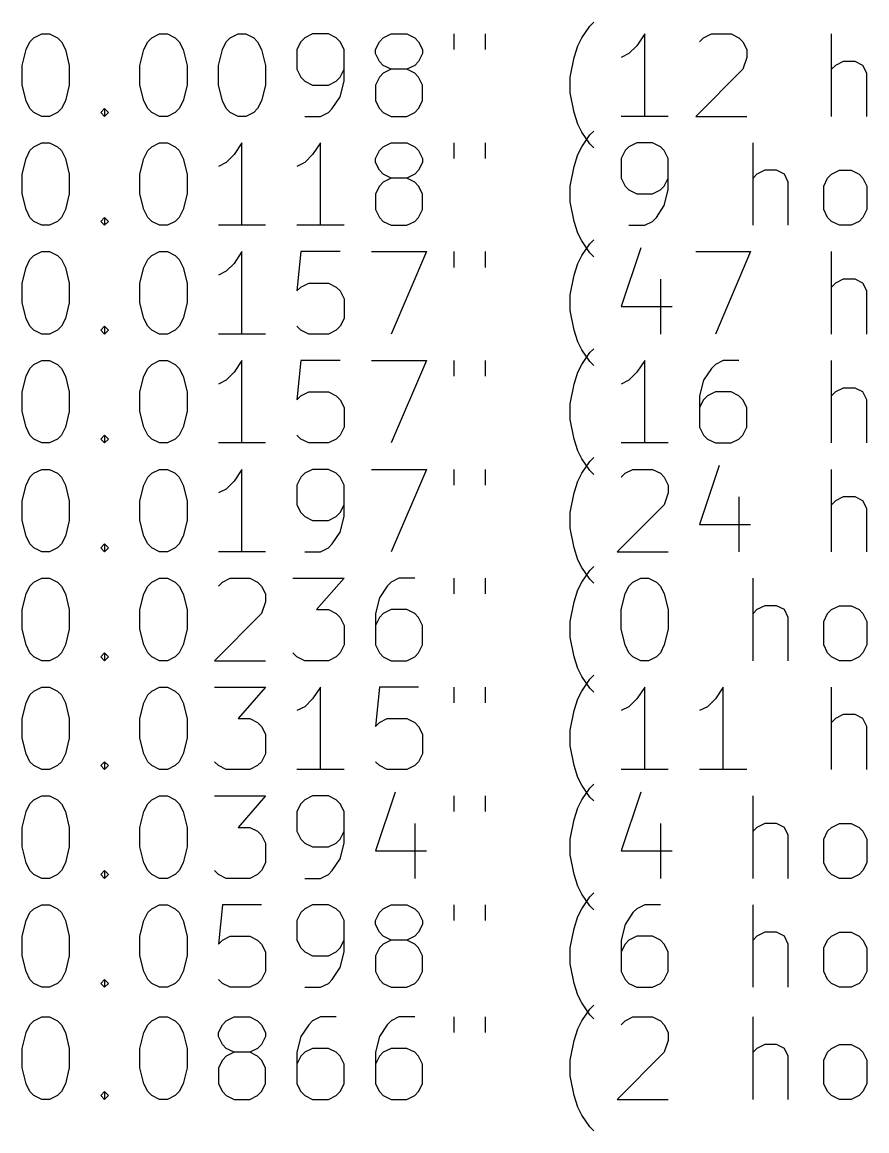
# Model space of a CAD drawing. Extents: x 98.8 to 186.7, y -115.2 to -58.
# Drawn here: x 121.57 to 142.06, y -115.23 to -88.34 of the extents above; entities that cross this region are included whole.
import ezdxf

# ---------------------------------------------------------------- set-up
doc = ezdxf.new("R2010")
doc.units = 0
doc.layers.add('BLACK', color=7, linetype='CONTINUOUS')

msp = doc.modelspace()

# ---------------------------------------------------------------- linework, layer by layer
at = {"layer": 'BLACK', "linetype": 'CONTINUOUS'}
for p, q in [((135.15, -88.719), (135.34, -88.4333)), ((135.34, -88.4333), (135.436, -88.338)), ((121.759, -88.8142), (121.855, -88.719)), ((121.855, -88.719), (122.045, -88.6238)), ((122.045, -88.6238), (122.236, -88.6238)), ((122.236, -88.6238), (122.426, -88.719)), ((122.426, -88.719), (122.521, -88.8142)), ((124.617, -88.8142), (124.712, -88.719)), ((124.712, -88.719), (124.902, -88.6238)), ((124.902, -88.6238), (125.093, -88.6238)), ((125.093, -88.6238), (125.283, -88.719)), ((125.283, -88.719), (125.378, -88.8142)), ((126.521, -88.8142), (126.617, -88.719)), ((126.617, -88.719), (126.807, -88.6238)), ((126.807, -88.6238), (126.998, -88.6238)), ((126.998, -88.6238), (127.188, -88.719)), ((127.188, -88.719), (127.283, -88.8142)), ((128.426, -88.719), (128.331, -88.8142)), ((128.617, -88.6238), (128.426, -88.719)), ((128.998, -88.6238), (128.617, -88.6238)), ((129.188, -88.719), (128.998, -88.6238)), ((129.283, -88.8142), (129.188, -88.719)), ((130.236, -88.8142), (130.331, -88.719)), ((130.331, -88.719), (130.521, -88.6238)), ((130.521, -88.6238), (130.902, -88.6238)), ((130.902, -88.6238), (131.093, -88.719)), ((131.093, -88.719), (131.188, -88.8142)), ((132.045, -88.6238), (132.045, -89.0047)), ((132.807, -88.6238), (132.807, -89.0047)), ((135.055, -88.9095), (135.15, -88.719)), ((136.674, -88.6238), (136.483, -88.9095)), ((136.674, -90.6238), (136.674, -88.6238)), ((138.007, -88.8142), (138.102, -88.719)), ((138.102, -88.719), (138.293, -88.6238)), ((138.293, -88.6238), (138.769, -88.6238)), ((138.769, -88.6238), (138.959, -88.719)), ((138.959, -88.719), (139.055, -88.8142)), ((141.207, -90.6238), (141.207, -88.6238)), ((121.664, -89.0047), (121.759, -88.8142)), ((122.521, -88.8142), (122.617, -89.0047)), ((124.521, -89.0047), (124.617, -88.8142)), ((125.378, -88.8142), (125.474, -89.0047)), ((126.426, -89.0047), (126.521, -88.8142)), ((127.283, -88.8142), (127.378, -89.0047)), ((128.331, -88.8142), (128.236, -89.0047)), ((129.378, -89.0047), (129.283, -88.8142)), ((130.14, -89.0047), (130.236, -88.8142)), ((131.188, -88.8142), (131.283, -89.0047)), ((134.959, -89.1952), (135.055, -88.9095)), ((136.483, -88.9095), (136.293, -89.1)), ((139.055, -88.8142), (139.15, -89.0047)), ((121.569, -89.3857), (121.664, -89.0047)), ((122.617, -89.0047), (122.712, -89.3857)), ((124.426, -89.3857), (124.521, -89.0047)), ((125.474, -89.0047), (125.569, -89.3857)), ((126.331, -89.3857), (126.426, -89.0047)), ((127.378, -89.0047), (127.474, -89.3857)), ((128.236, -89.0047), (128.236, -89.4809)), ((129.378, -89.7666), (129.378, -89.0047)), ((130.14, -89.1), (130.14, -89.0047)), ((130.236, -89.2904), (130.14, -89.1)), ((131.283, -89.1), (131.188, -89.2904)), ((131.283, -89.0047), (131.283, -89.1)), ((134.864, -89.6714), (134.959, -89.1952)), ((136.293, -89.1), (136.102, -89.1952)), ((139.15, -89.1952), (139.055, -89.4809)), ((139.15, -89.0047), (139.15, -89.1952)), ((121.569, -89.8619), (121.569, -89.3857)), ((122.712, -89.3857), (122.712, -89.8619)), ((124.426, -89.8619), (124.426, -89.3857)), ((125.569, -89.3857), (125.569, -89.8619)), ((126.331, -89.8619), (126.331, -89.3857)), ((127.474, -89.3857), (127.474, -89.8619)), ((128.236, -89.4809), (128.331, -89.6714)), ((129.283, -89.6714), (129.378, -89.4809)), ((130.331, -89.3857), (130.236, -89.2904)), ((130.521, -89.4809), (130.331, -89.3857)), ((130.521, -89.4809), (130.331, -89.5761)), ((130.902, -89.4809), (130.521, -89.4809)), ((131.093, -89.3857), (130.902, -89.4809)), ((131.093, -89.5761), (130.902, -89.4809)), ((131.188, -89.2904), (131.093, -89.3857)), ((139.055, -89.4809), (137.912, -90.6238)), ((141.302, -89.3857), (141.207, -89.4809)), ((141.493, -89.2904), (141.302, -89.3857)), ((141.778, -89.2904), (141.493, -89.2904)), ((141.969, -89.3857), (141.778, -89.2904)), ((142.064, -89.5761), (141.969, -89.3857)), ((128.331, -89.6714), (128.426, -89.7666)), ((128.426, -89.7666), (128.617, -89.8619)), ((128.998, -89.8619), (129.188, -89.7666)), ((129.188, -89.7666), (129.283, -89.6714)), ((129.283, -90.1476), (129.378, -89.7666)), ((130.236, -89.6714), (130.14, -89.8619)), ((130.331, -89.5761), (130.236, -89.6714)), ((131.188, -89.6714), (131.093, -89.5761)), ((131.283, -89.8619), (131.188, -89.6714)), ((134.864, -90.0523), (134.864, -89.6714)), ((142.064, -90.6238), (142.064, -89.5761)), ((121.664, -90.2428), (121.569, -89.8619)), ((122.712, -89.8619), (122.617, -90.2428)), ((124.521, -90.2428), (124.426, -89.8619)), ((125.569, -89.8619), (125.474, -90.2428)), ((126.426, -90.2428), (126.331, -89.8619)), ((127.474, -89.8619), (127.378, -90.2428)), ((128.617, -89.8619), (128.998, -89.8619)), ((130.14, -89.8619), (130.14, -90.2428)), ((131.283, -90.2428), (131.283, -89.8619)), ((134.959, -90.5285), (134.864, -90.0523)), ((121.759, -90.4333), (121.664, -90.2428)), ((122.617, -90.2428), (122.521, -90.4333)), ((124.617, -90.4333), (124.521, -90.2428)), ((125.474, -90.2428), (125.378, -90.4333)), ((126.521, -90.4333), (126.426, -90.2428)), ((127.378, -90.2428), (127.283, -90.4333)), ((129.093, -90.4333), (129.283, -90.1476)), ((130.14, -90.2428), (130.236, -90.4333)), ((131.188, -90.4333), (131.283, -90.2428)), ((121.855, -90.5285), (121.759, -90.4333)), ((122.045, -90.6238), (121.855, -90.5285)), ((122.426, -90.5285), (122.236, -90.6238)), ((122.521, -90.4333), (122.426, -90.5285)), ((123.474, -90.5285), (123.569, -90.4333)), ((123.569, -90.6238), (123.474, -90.5285)), ((123.569, -90.4333), (123.664, -90.5285)), ((123.569, -90.4333), (123.569, -90.6238)), ((123.664, -90.5285), (123.569, -90.6238)), ((124.712, -90.5285), (124.617, -90.4333)), ((124.902, -90.6238), (124.712, -90.5285)), ((125.283, -90.5285), (125.093, -90.6238)), ((125.378, -90.4333), (125.283, -90.5285)), ((126.617, -90.5285), (126.521, -90.4333)), ((126.807, -90.6238), (126.617, -90.5285)), ((127.188, -90.5285), (126.998, -90.6238)), ((127.283, -90.4333), (127.188, -90.5285)), ((128.807, -90.6238), (128.998, -90.5285)), ((128.998, -90.5285), (129.093, -90.4333)), ((130.236, -90.4333), (130.331, -90.5285)), ((130.331, -90.5285), (130.521, -90.6238)), ((130.902, -90.6238), (131.093, -90.5285)), ((131.093, -90.5285), (131.188, -90.4333)), ((135.055, -90.8142), (134.959, -90.5285)), ((122.236, -90.6238), (122.045, -90.6238)), ((125.093, -90.6238), (124.902, -90.6238)), ((126.998, -90.6238), (126.807, -90.6238)), ((128.426, -90.6238), (128.807, -90.6238)), ((130.521, -90.6238), (130.902, -90.6238)), ((135.15, -91.0047), (135.055, -90.8142)), ((137.245, -90.6238), (136.102, -90.6238)), ((137.912, -90.6238), (139.15, -90.6238)), ((135.34, -91.2904), (135.15, -91.0047)), ((135.15, -91.359), (135.34, -91.0733)), ((135.34, -91.0733), (135.436, -90.978)), ((121.759, -91.4542), (121.855, -91.359)), ((121.855, -91.359), (122.045, -91.2638)), ((122.045, -91.2638), (122.236, -91.2638)), ((122.236, -91.2638), (122.426, -91.359)), ((122.426, -91.359), (122.521, -91.4542)), ((124.617, -91.4542), (124.712, -91.359)), ((124.712, -91.359), (124.902, -91.2638)), ((124.902, -91.2638), (125.093, -91.2638)), ((125.093, -91.2638), (125.283, -91.359)), ((125.283, -91.359), (125.378, -91.4542)), ((126.902, -91.2638), (126.712, -91.5495)), ((126.902, -93.2638), (126.902, -91.2638)), ((128.807, -91.2638), (128.617, -91.5495)), ((128.807, -93.2638), (128.807, -91.2638)), ((130.236, -91.4542), (130.331, -91.359)), ((130.331, -91.359), (130.521, -91.2638)), ((130.521, -91.2638), (130.902, -91.2638)), ((130.902, -91.2638), (131.093, -91.359)), ((131.093, -91.359), (131.188, -91.4542)), ((132.045, -91.2638), (132.045, -91.6447)), ((132.807, -91.2638), (132.807, -91.6447)), ((135.055, -91.5495), (135.15, -91.359)), ((135.436, -91.3857), (135.34, -91.2904)), ((136.293, -91.359), (136.198, -91.4542)), ((136.483, -91.2638), (136.293, -91.359)), ((136.864, -91.2638), (136.483, -91.2638)), ((137.055, -91.359), (136.864, -91.2638)), ((137.15, -91.4542), (137.055, -91.359)), ((139.302, -93.2638), (139.302, -91.2638)), ((121.569, -92.0257), (121.664, -91.6447)), ((121.664, -91.6447), (121.759, -91.4542)), ((122.521, -91.4542), (122.617, -91.6447)), ((122.617, -91.6447), (122.712, -92.0257)), ((124.426, -92.0257), (124.521, -91.6447)), ((124.521, -91.6447), (124.617, -91.4542)), ((125.378, -91.4542), (125.474, -91.6447)), ((125.474, -91.6447), (125.569, -92.0257)), ((126.712, -91.5495), (126.521, -91.74)), ((128.617, -91.5495), (128.426, -91.74)), ((130.14, -91.6447), (130.236, -91.4542)), ((130.14, -91.74), (130.14, -91.6447)), ((131.188, -91.4542), (131.283, -91.6447)), ((131.283, -91.6447), (131.283, -91.74)), ((134.959, -91.8352), (135.055, -91.5495)), ((136.198, -91.4542), (136.102, -91.6447)), ((136.102, -91.6447), (136.102, -92.1209)), ((137.245, -91.6447), (137.15, -91.4542)), ((137.245, -92.4066), (137.245, -91.6447)), ((126.521, -91.74), (126.331, -91.8352)), ((128.426, -91.74), (128.236, -91.8352)), ((130.236, -91.9304), (130.14, -91.74)), ((130.331, -92.0257), (130.236, -91.9304)), ((131.188, -91.9304), (131.093, -92.0257)), ((131.283, -91.74), (131.188, -91.9304)), ((134.864, -92.3114), (134.959, -91.8352)), ((139.588, -91.9304), (139.398, -92.0257)), ((139.874, -91.9304), (139.588, -91.9304)), ((140.064, -92.0257), (139.874, -91.9304)), ((141.207, -92.0257), (141.398, -91.9304)), ((141.398, -91.9304), (141.683, -91.9304)), ((141.683, -91.9304), (141.874, -92.0257)), ((121.569, -92.5019), (121.569, -92.0257)), ((122.712, -92.0257), (122.712, -92.5019)), ((124.426, -92.5019), (124.426, -92.0257)), ((125.569, -92.0257), (125.569, -92.5019)), ((130.331, -92.2161), (130.236, -92.3114)), ((130.521, -92.1209), (130.331, -92.0257)), ((130.521, -92.1209), (130.331, -92.2161)), ((130.902, -92.1209), (130.521, -92.1209)), ((131.093, -92.0257), (130.902, -92.1209)), ((131.093, -92.2161), (130.902, -92.1209)), ((131.188, -92.3114), (131.093, -92.2161)), ((136.102, -92.1209), (136.198, -92.3114)), ((137.15, -92.3114), (137.245, -92.1209)), ((139.398, -92.0257), (139.302, -92.1209)), ((140.159, -92.2161), (140.064, -92.0257)), ((140.159, -93.2638), (140.159, -92.2161)), ((141.017, -92.3114), (141.112, -92.1209)), ((141.112, -92.1209), (141.207, -92.0257)), ((141.874, -92.0257), (141.969, -92.1209)), ((141.969, -92.1209), (142.064, -92.3114)), ((130.236, -92.3114), (130.14, -92.5019)), ((131.283, -92.5019), (131.188, -92.3114)), ((134.864, -92.6923), (134.864, -92.3114)), ((136.198, -92.3114), (136.293, -92.4066)), ((136.293, -92.4066), (136.483, -92.5019)), ((136.864, -92.5019), (137.055, -92.4066)), ((137.055, -92.4066), (137.15, -92.3114)), ((137.15, -92.7876), (137.245, -92.4066)), ((141.017, -92.8828), (141.017, -92.3114)), ((142.064, -92.3114), (142.064, -92.8828)), ((121.664, -92.8828), (121.569, -92.5019)), ((122.712, -92.5019), (122.617, -92.8828)), ((124.521, -92.8828), (124.426, -92.5019)), ((125.569, -92.5019), (125.474, -92.8828)), ((130.14, -92.5019), (130.14, -92.8828)), ((131.283, -92.8828), (131.283, -92.5019)), ((134.959, -93.1685), (134.864, -92.6923)), ((136.483, -92.5019), (136.864, -92.5019)), ((121.759, -93.0733), (121.664, -92.8828)), ((122.617, -92.8828), (122.521, -93.0733)), ((124.617, -93.0733), (124.521, -92.8828)), ((125.474, -92.8828), (125.378, -93.0733)), ((130.14, -92.8828), (130.236, -93.0733)), ((131.188, -93.0733), (131.283, -92.8828)), ((136.959, -93.0733), (137.15, -92.7876)), ((141.112, -93.0733), (141.017, -92.8828)), ((142.064, -92.8828), (141.969, -93.0733)), ((121.855, -93.1685), (121.759, -93.0733)), ((122.045, -93.2638), (121.855, -93.1685)), ((122.236, -93.2638), (122.045, -93.2638)), ((122.426, -93.1685), (122.236, -93.2638)), ((122.521, -93.0733), (122.426, -93.1685)), ((123.474, -93.1685), (123.569, -93.0733)), ((123.569, -93.2638), (123.474, -93.1685)), ((123.569, -93.0733), (123.664, -93.1685)), ((123.569, -93.0733), (123.569, -93.2638)), ((123.664, -93.1685), (123.569, -93.2638)), ((124.712, -93.1685), (124.617, -93.0733)), ((124.902, -93.2638), (124.712, -93.1685)), ((125.093, -93.2638), (124.902, -93.2638)), ((125.283, -93.1685), (125.093, -93.2638)), ((125.378, -93.0733), (125.283, -93.1685)), ((127.474, -93.2638), (126.331, -93.2638)), ((129.378, -93.2638), (128.236, -93.2638)), ((130.236, -93.0733), (130.331, -93.1685)), ((130.331, -93.1685), (130.521, -93.2638)), ((130.521, -93.2638), (130.902, -93.2638)), ((130.902, -93.2638), (131.093, -93.1685)), ((131.093, -93.1685), (131.188, -93.0733)), ((135.055, -93.4542), (134.959, -93.1685)), ((136.293, -93.2638), (136.674, -93.2638)), ((136.674, -93.2638), (136.864, -93.1685)), ((136.864, -93.1685), (136.959, -93.0733)), ((141.207, -93.1685), (141.112, -93.0733)), ((141.398, -93.2638), (141.207, -93.1685)), ((141.683, -93.2638), (141.398, -93.2638)), ((141.874, -93.1685), (141.683, -93.2638)), ((141.969, -93.0733), (141.874, -93.1685)), ((135.15, -93.6447), (135.055, -93.4542)), ((135.34, -93.9304), (135.15, -93.6447)), ((135.15, -93.999), (135.34, -93.7133)), ((135.34, -93.7133), (135.436, -93.618)), ((136.578, -93.8085), (136.102, -95.2371)), ((121.664, -94.2847), (121.759, -94.0942)), ((121.759, -94.0942), (121.855, -93.999)), ((121.855, -93.999), (122.045, -93.9038)), ((122.045, -93.9038), (122.236, -93.9038)), ((122.236, -93.9038), (122.426, -93.999)), ((122.426, -93.999), (122.521, -94.0942)), ((122.521, -94.0942), (122.617, -94.2847)), ((124.521, -94.2847), (124.617, -94.0942)), ((124.617, -94.0942), (124.712, -93.999)), ((124.712, -93.999), (124.902, -93.9038)), ((124.902, -93.9038), (125.093, -93.9038)), ((125.093, -93.9038), (125.283, -93.999)), ((125.283, -93.999), (125.378, -94.0942)), ((125.378, -94.0942), (125.474, -94.2847)), ((126.902, -93.9038), (126.712, -94.1895)), ((126.902, -95.9038), (126.902, -93.9038)), ((128.331, -93.9038), (128.236, -94.8561)), ((129.283, -93.9038), (128.331, -93.9038)), ((130.045, -93.9038), (131.378, -93.9038)), ((131.378, -93.9038), (130.521, -95.9038)), ((132.045, -93.9038), (132.045, -94.2847)), ((132.807, -93.9038), (132.807, -94.2847)), ((135.055, -94.1895), (135.15, -93.999)), ((135.436, -94.0257), (135.34, -93.9304)), ((137.912, -93.9038), (139.245, -93.9038)), ((139.245, -93.9038), (138.388, -95.9038)), ((141.207, -95.9038), (141.207, -93.9038)), ((121.569, -94.6657), (121.664, -94.2847)), ((122.617, -94.2847), (122.712, -94.6657)), ((124.426, -94.6657), (124.521, -94.2847)), ((125.474, -94.2847), (125.569, -94.6657)), ((126.712, -94.1895), (126.521, -94.38)), ((134.959, -94.4752), (135.055, -94.1895)), ((126.521, -94.38), (126.331, -94.4752)), ((134.864, -94.9514), (134.959, -94.4752)), ((137.055, -94.5704), (137.055, -95.9038)), ((141.493, -94.5704), (141.302, -94.6657)), ((141.778, -94.5704), (141.493, -94.5704)), ((141.969, -94.6657), (141.778, -94.5704)), ((121.569, -95.1419), (121.569, -94.6657)), ((122.712, -94.6657), (122.712, -95.1419)), ((124.426, -95.1419), (124.426, -94.6657)), ((125.569, -94.6657), (125.569, -95.1419)), ((128.236, -94.8561), (128.331, -94.7609)), ((128.331, -94.7609), (128.521, -94.6657)), ((128.521, -94.6657), (128.998, -94.6657)), ((128.998, -94.6657), (129.188, -94.7609)), ((129.188, -94.7609), (129.283, -94.8561)), ((129.283, -94.8561), (129.378, -95.0466)), ((141.302, -94.6657), (141.207, -94.7609)), ((142.064, -94.8561), (141.969, -94.6657)), ((142.064, -95.9038), (142.064, -94.8561)), ((121.664, -95.5228), (121.569, -95.1419)), ((122.712, -95.1419), (122.617, -95.5228)), ((124.521, -95.5228), (124.426, -95.1419)), ((125.569, -95.1419), (125.474, -95.5228)), ((129.378, -95.0466), (129.378, -95.5228)), ((134.864, -95.3323), (134.864, -94.9514)), ((134.959, -95.8085), (134.864, -95.3323)), ((136.102, -95.2371), (137.34, -95.2371)), ((121.759, -95.7133), (121.664, -95.5228)), ((121.855, -95.8085), (121.759, -95.7133)), ((122.521, -95.7133), (122.426, -95.8085)), ((122.617, -95.5228), (122.521, -95.7133)), ((123.474, -95.8085), (123.569, -95.7133)), ((123.569, -95.7133), (123.664, -95.8085)), ((123.569, -95.7133), (123.569, -95.9038)), ((124.617, -95.7133), (124.521, -95.5228)), ((124.712, -95.8085), (124.617, -95.7133)), ((125.378, -95.7133), (125.283, -95.8085)), ((125.474, -95.5228), (125.378, -95.7133)), ((128.331, -95.8085), (128.236, -95.7133)), ((129.283, -95.7133), (129.188, -95.8085)), ((129.378, -95.5228), (129.283, -95.7133)), ((122.045, -95.9038), (121.855, -95.8085)), ((122.236, -95.9038), (122.045, -95.9038)), ((122.426, -95.8085), (122.236, -95.9038)), ((123.569, -95.9038), (123.474, -95.8085)), ((123.664, -95.8085), (123.569, -95.9038)), ((124.902, -95.9038), (124.712, -95.8085)), ((125.093, -95.9038), (124.902, -95.9038)), ((125.283, -95.8085), (125.093, -95.9038)), ((127.474, -95.9038), (126.331, -95.9038)), ((128.521, -95.9038), (128.331, -95.8085)), ((128.998, -95.9038), (128.521, -95.9038)), ((129.188, -95.8085), (128.998, -95.9038)), ((135.055, -96.0942), (134.959, -95.8085)), ((135.15, -96.2847), (135.055, -96.0942)), ((135.34, -96.3533), (135.436, -96.258)), ((135.34, -96.5704), (135.15, -96.2847)), ((135.15, -96.639), (135.34, -96.3533)), ((121.664, -96.9247), (121.759, -96.7342)), ((121.759, -96.7342), (121.855, -96.639)), ((121.855, -96.639), (122.045, -96.5438)), ((122.045, -96.5438), (122.236, -96.5438)), ((122.236, -96.5438), (122.426, -96.639)), ((122.426, -96.639), (122.521, -96.7342)), ((122.521, -96.7342), (122.617, -96.9247)), ((124.521, -96.9247), (124.617, -96.7342)), ((124.617, -96.7342), (124.712, -96.639)), ((124.712, -96.639), (124.902, -96.5438)), ((124.902, -96.5438), (125.093, -96.5438)), ((125.093, -96.5438), (125.283, -96.639)), ((125.283, -96.639), (125.378, -96.7342)), ((125.378, -96.7342), (125.474, -96.9247)), ((126.902, -96.5438), (126.712, -96.8295)), ((126.902, -98.5438), (126.902, -96.5438)), ((128.331, -96.5438), (128.236, -97.4961)), ((129.283, -96.5438), (128.331, -96.5438)), ((130.045, -96.5438), (131.378, -96.5438)), ((131.378, -96.5438), (130.521, -98.5438)), ((132.045, -96.5438), (132.045, -96.9247)), ((132.807, -96.5438), (132.807, -96.9247)), ((135.055, -96.8295), (135.15, -96.639)), ((135.436, -96.6657), (135.34, -96.5704)), ((136.674, -96.5438), (136.483, -96.8295)), ((136.674, -98.5438), (136.674, -96.5438)), ((138.293, -96.7342), (138.102, -97.02)), ((138.388, -96.639), (138.293, -96.7342)), ((138.578, -96.5438), (138.388, -96.639)), ((138.959, -96.5438), (138.578, -96.5438)), ((141.207, -98.5438), (141.207, -96.5438)), ((121.569, -97.3057), (121.664, -96.9247)), ((122.617, -96.9247), (122.712, -97.3057)), ((124.426, -97.3057), (124.521, -96.9247)), ((125.474, -96.9247), (125.569, -97.3057)), ((126.521, -97.02), (126.331, -97.1152)), ((126.712, -96.8295), (126.521, -97.02)), ((134.959, -97.1152), (135.055, -96.8295)), ((136.293, -97.02), (136.102, -97.1152)), ((136.483, -96.8295), (136.293, -97.02)), ((138.102, -97.02), (138.007, -97.4009)), ((121.569, -97.7819), (121.569, -97.3057)), ((122.712, -97.3057), (122.712, -97.7819)), ((124.426, -97.7819), (124.426, -97.3057)), ((125.569, -97.3057), (125.569, -97.7819)), ((128.331, -97.4009), (128.521, -97.3057)), ((128.521, -97.3057), (128.998, -97.3057)), ((128.998, -97.3057), (129.188, -97.4009)), ((134.864, -97.5914), (134.959, -97.1152)), ((138.388, -97.3057), (138.198, -97.4009)), ((138.769, -97.3057), (138.388, -97.3057)), ((138.959, -97.4009), (138.769, -97.3057)), ((141.302, -97.3057), (141.207, -97.4009)), ((141.493, -97.2104), (141.302, -97.3057)), ((141.778, -97.2104), (141.493, -97.2104)), ((141.969, -97.3057), (141.778, -97.2104)), ((142.064, -97.4961), (141.969, -97.3057)), ((128.236, -97.4961), (128.331, -97.4009)), ((129.188, -97.4009), (129.283, -97.4961)), ((129.283, -97.4961), (129.378, -97.6866)), ((134.864, -97.9723), (134.864, -97.5914)), ((138.007, -97.4009), (138.007, -98.1628)), ((138.102, -97.4961), (138.007, -97.6866)), ((138.198, -97.4009), (138.102, -97.4961)), ((139.055, -97.4961), (138.959, -97.4009)), ((139.15, -97.6866), (139.055, -97.4961)), ((142.064, -98.5438), (142.064, -97.4961)), ((121.664, -98.1628), (121.569, -97.7819)), ((122.712, -97.7819), (122.617, -98.1628)), ((124.521, -98.1628), (124.426, -97.7819)), ((125.569, -97.7819), (125.474, -98.1628)), ((129.378, -97.6866), (129.378, -98.1628)), ((139.15, -98.1628), (139.15, -97.6866)), ((134.959, -98.4485), (134.864, -97.9723)), ((121.759, -98.3533), (121.664, -98.1628)), ((121.855, -98.4485), (121.759, -98.3533)), ((122.521, -98.3533), (122.426, -98.4485)), ((122.617, -98.1628), (122.521, -98.3533)), ((123.474, -98.4485), (123.569, -98.3533)), ((123.569, -98.3533), (123.664, -98.4485)), ((123.569, -98.3533), (123.569, -98.5438)), ((124.617, -98.3533), (124.521, -98.1628)), ((124.712, -98.4485), (124.617, -98.3533)), ((125.378, -98.3533), (125.283, -98.4485)), ((125.474, -98.1628), (125.378, -98.3533)), ((128.331, -98.4485), (128.236, -98.3533)), ((129.283, -98.3533), (129.188, -98.4485)), ((129.378, -98.1628), (129.283, -98.3533)), ((138.007, -98.1628), (138.102, -98.3533)), ((138.102, -98.3533), (138.198, -98.4485)), ((138.959, -98.4485), (139.055, -98.3533)), ((139.055, -98.3533), (139.15, -98.1628)), ((122.045, -98.5438), (121.855, -98.4485)), ((122.236, -98.5438), (122.045, -98.5438)), ((122.426, -98.4485), (122.236, -98.5438)), ((123.569, -98.5438), (123.474, -98.4485)), ((123.664, -98.4485), (123.569, -98.5438)), ((124.902, -98.5438), (124.712, -98.4485)), ((125.093, -98.5438), (124.902, -98.5438)), ((125.283, -98.4485), (125.093, -98.5438)), ((127.474, -98.5438), (126.331, -98.5438)), ((128.521, -98.5438), (128.331, -98.4485)), ((128.998, -98.5438), (128.521, -98.5438)), ((129.188, -98.4485), (128.998, -98.5438)), ((135.055, -98.7342), (134.959, -98.4485)), ((137.245, -98.5438), (136.102, -98.5438)), ((138.198, -98.4485), (138.388, -98.5438)), ((138.388, -98.5438), (138.769, -98.5438)), ((138.769, -98.5438), (138.959, -98.4485)), ((135.15, -98.9247), (135.055, -98.7342)), ((135.34, -99.2104), (135.15, -98.9247)), ((135.34, -98.9933), (135.436, -98.898)), ((121.855, -99.279), (122.045, -99.1838)), ((122.045, -99.1838), (122.236, -99.1838)), ((122.236, -99.1838), (122.426, -99.279)), ((124.712, -99.279), (124.902, -99.1838)), ((124.902, -99.1838), (125.093, -99.1838)), ((125.093, -99.1838), (125.283, -99.279)), ((126.902, -99.1838), (126.712, -99.4695)), ((126.902, -101.184), (126.902, -99.1838)), ((128.617, -99.1838), (128.426, -99.279)), ((128.998, -99.1838), (128.617, -99.1838)), ((129.188, -99.279), (128.998, -99.1838)), ((130.045, -99.1838), (131.378, -99.1838)), ((131.378, -99.1838), (130.521, -101.184)), ((132.045, -99.1838), (132.045, -99.5647)), ((132.807, -99.1838), (132.807, -99.5647)), ((135.15, -99.279), (135.34, -98.9933)), ((135.436, -99.3057), (135.34, -99.2104)), ((136.198, -99.279), (136.388, -99.1838)), ((136.388, -99.1838), (136.864, -99.1838)), ((136.864, -99.1838), (137.055, -99.279)), ((138.483, -99.0885), (138.007, -100.517)), ((141.207, -101.184), (141.207, -99.1838)), ((121.664, -99.5647), (121.759, -99.3742)), ((121.759, -99.3742), (121.855, -99.279)), ((122.426, -99.279), (122.521, -99.3742)), ((122.521, -99.3742), (122.617, -99.5647)), ((124.521, -99.5647), (124.617, -99.3742)), ((124.617, -99.3742), (124.712, -99.279)), ((125.283, -99.279), (125.378, -99.3742)), ((125.378, -99.3742), (125.474, -99.5647)), ((126.712, -99.4695), (126.521, -99.66)), ((128.331, -99.3742), (128.236, -99.5647)), ((128.426, -99.279), (128.331, -99.3742)), ((129.283, -99.3742), (129.188, -99.279)), ((129.378, -99.5647), (129.283, -99.3742)), ((134.959, -99.7552), (135.055, -99.4695)), ((135.055, -99.4695), (135.15, -99.279)), ((136.102, -99.3742), (136.198, -99.279)), ((137.055, -99.279), (137.15, -99.3742)), ((137.15, -99.3742), (137.245, -99.5647)), ((121.569, -99.9457), (121.664, -99.5647)), ((122.617, -99.5647), (122.712, -99.9457)), ((124.426, -99.9457), (124.521, -99.5647)), ((125.474, -99.5647), (125.569, -99.9457)), ((126.521, -99.66), (126.331, -99.7552)), ((128.236, -99.5647), (128.236, -100.041)), ((129.378, -100.327), (129.378, -99.5647)), ((137.245, -99.5647), (137.245, -99.7552)), ((121.569, -100.422), (121.569, -99.9457)), ((122.712, -99.9457), (122.712, -100.422)), ((124.426, -100.422), (124.426, -99.9457)), ((125.569, -99.9457), (125.569, -100.422)), ((134.864, -100.231), (134.959, -99.7552)), ((137.245, -99.7552), (137.15, -100.041)), ((138.959, -99.8504), (138.959, -101.184)), ((141.302, -99.9457), (141.207, -100.041)), ((141.493, -99.8504), (141.302, -99.9457)), ((141.778, -99.8504), (141.493, -99.8504)), ((141.969, -99.9457), (141.778, -99.8504)), ((142.064, -100.136), (141.969, -99.9457)), ((128.236, -100.041), (128.331, -100.231)), ((128.331, -100.231), (128.426, -100.327)), ((129.188, -100.327), (129.283, -100.231)), ((129.283, -100.231), (129.378, -100.041)), ((134.864, -100.612), (134.864, -100.231)), ((137.15, -100.041), (136.007, -101.184)), ((142.064, -101.184), (142.064, -100.136)), ((121.664, -100.803), (121.569, -100.422)), ((122.712, -100.422), (122.617, -100.803)), ((124.521, -100.803), (124.426, -100.422)), ((125.569, -100.422), (125.474, -100.803)), ((128.426, -100.327), (128.617, -100.422)), ((128.617, -100.422), (128.998, -100.422)), ((128.998, -100.422), (129.188, -100.327)), ((129.283, -100.708), (129.378, -100.327)), ((138.007, -100.517), (139.245, -100.517)), ((121.759, -100.993), (121.664, -100.803)), ((122.617, -100.803), (122.521, -100.993)), ((124.617, -100.993), (124.521, -100.803)), ((125.474, -100.803), (125.378, -100.993)), ((129.093, -100.993), (129.283, -100.708)), ((134.959, -101.089), (134.864, -100.612)), ((121.855, -101.089), (121.759, -100.993)), ((122.045, -101.184), (121.855, -101.089)), ((122.426, -101.089), (122.236, -101.184)), ((122.521, -100.993), (122.426, -101.089)), ((123.474, -101.089), (123.569, -100.993)), ((123.569, -101.184), (123.474, -101.089)), ((123.569, -100.993), (123.664, -101.089)), ((123.569, -100.993), (123.569, -101.184)), ((123.664, -101.089), (123.569, -101.184)), ((124.712, -101.089), (124.617, -100.993)), ((124.902, -101.184), (124.712, -101.089)), ((125.283, -101.089), (125.093, -101.184)), ((125.378, -100.993), (125.283, -101.089)), ((128.807, -101.184), (128.998, -101.089)), ((128.998, -101.089), (129.093, -100.993)), ((135.055, -101.374), (134.959, -101.089)), ((122.236, -101.184), (122.045, -101.184)), ((125.093, -101.184), (124.902, -101.184)), ((127.474, -101.184), (126.331, -101.184)), ((128.426, -101.184), (128.807, -101.184)), ((136.007, -101.184), (137.245, -101.184)), ((135.15, -101.565), (135.055, -101.374)), ((135.34, -101.85), (135.15, -101.565)), ((135.15, -101.919), (135.34, -101.633)), ((135.34, -101.633), (135.436, -101.538)), ((121.855, -101.919), (122.045, -101.824)), ((122.045, -101.824), (122.236, -101.824)), ((122.236, -101.824), (122.426, -101.919)), ((124.712, -101.919), (124.902, -101.824)), ((124.902, -101.824), (125.093, -101.824)), ((125.093, -101.824), (125.283, -101.919)), ((126.426, -101.919), (126.617, -101.824)), ((126.617, -101.824), (127.093, -101.824)), ((127.093, -101.824), (127.283, -101.919)), ((128.14, -101.824), (129.378, -101.824)), ((129.378, -101.824), (128.712, -102.586)), ((130.712, -101.824), (130.521, -101.919)), ((131.093, -101.824), (130.712, -101.824)), ((132.045, -101.824), (132.045, -102.205)), ((132.807, -101.824), (132.807, -102.205)), ((135.436, -101.946), (135.34, -101.85)), ((136.388, -101.919), (136.578, -101.824)), ((136.578, -101.824), (136.769, -101.824)), ((136.769, -101.824), (136.959, -101.919)), ((139.302, -103.824), (139.302, -101.824)), ((121.664, -102.205), (121.759, -102.014)), ((121.759, -102.014), (121.855, -101.919)), ((122.426, -101.919), (122.521, -102.014)), ((122.521, -102.014), (122.617, -102.205)), ((124.521, -102.205), (124.617, -102.014)), ((124.617, -102.014), (124.712, -101.919)), ((125.283, -101.919), (125.378, -102.014)), ((125.378, -102.014), (125.474, -102.205)), ((126.331, -102.014), (126.426, -101.919)), ((127.283, -101.919), (127.378, -102.014)), ((127.378, -102.014), (127.474, -102.205)), ((130.426, -102.014), (130.236, -102.3)), ((130.521, -101.919), (130.426, -102.014)), ((134.959, -102.395), (135.055, -102.109)), ((135.055, -102.109), (135.15, -101.919)), ((136.198, -102.205), (136.293, -102.014)), ((136.293, -102.014), (136.388, -101.919)), ((136.959, -101.919), (137.055, -102.014)), ((137.055, -102.014), (137.15, -102.205)), ((121.569, -102.586), (121.664, -102.205)), ((122.617, -102.205), (122.712, -102.586)), ((124.426, -102.586), (124.521, -102.205)), ((125.474, -102.205), (125.569, -102.586)), ((127.474, -102.395), (127.378, -102.681)), ((127.474, -102.205), (127.474, -102.395)), ((130.236, -102.3), (130.14, -102.681)), ((134.864, -102.871), (134.959, -102.395)), ((136.102, -102.586), (136.198, -102.205)), ((137.15, -102.205), (137.245, -102.586)), ((121.569, -103.062), (121.569, -102.586)), ((122.712, -102.586), (122.712, -103.062)), ((124.426, -103.062), (124.426, -102.586)), ((125.569, -102.586), (125.569, -103.062)), ((127.378, -102.681), (126.236, -103.824)), ((128.712, -102.586), (128.998, -102.586)), ((128.998, -102.586), (129.188, -102.681)), ((129.188, -102.681), (129.283, -102.776)), ((130.14, -102.681), (130.14, -103.443)), ((130.331, -102.681), (130.236, -102.776)), ((130.521, -102.586), (130.331, -102.681)), ((130.902, -102.586), (130.521, -102.586)), ((131.093, -102.681), (130.902, -102.586)), ((131.188, -102.776), (131.093, -102.681)), ((136.102, -103.062), (136.102, -102.586)), ((137.245, -102.586), (137.245, -103.062)), ((139.398, -102.586), (139.302, -102.681)), ((139.588, -102.49), (139.398, -102.586)), ((139.874, -102.49), (139.588, -102.49)), ((140.064, -102.586), (139.874, -102.49)), ((140.159, -102.776), (140.064, -102.586)), ((141.017, -102.871), (141.112, -102.681)), ((141.112, -102.681), (141.207, -102.586)), ((141.207, -102.586), (141.398, -102.49)), ((141.398, -102.49), (141.683, -102.49)), ((141.683, -102.49), (141.874, -102.586)), ((141.874, -102.586), (141.969, -102.681)), ((141.969, -102.681), (142.064, -102.871)), ((129.283, -102.776), (129.378, -102.967)), ((129.378, -102.967), (129.378, -103.443)), ((130.236, -102.776), (130.14, -102.967)), ((131.283, -102.967), (131.188, -102.776)), ((131.283, -103.443), (131.283, -102.967)), ((134.864, -103.252), (134.864, -102.871)), ((140.159, -103.824), (140.159, -102.776)), ((141.017, -103.443), (141.017, -102.871)), ((142.064, -102.871), (142.064, -103.443)), ((121.664, -103.443), (121.569, -103.062)), ((122.712, -103.062), (122.617, -103.443)), ((124.521, -103.443), (124.426, -103.062)), ((125.569, -103.062), (125.474, -103.443)), ((136.198, -103.443), (136.102, -103.062)), ((137.245, -103.062), (137.15, -103.443)), ((121.759, -103.633), (121.664, -103.443)), ((122.617, -103.443), (122.521, -103.633)), ((124.617, -103.633), (124.521, -103.443)), ((125.474, -103.443), (125.378, -103.633)), ((129.378, -103.443), (129.283, -103.633)), ((130.14, -103.443), (130.236, -103.633)), ((131.188, -103.633), (131.283, -103.443)), ((134.959, -103.729), (134.864, -103.252)), ((136.293, -103.633), (136.198, -103.443)), ((137.15, -103.443), (137.055, -103.633)), ((141.112, -103.633), (141.017, -103.443)), ((142.064, -103.443), (141.969, -103.633)), ((121.855, -103.729), (121.759, -103.633)), ((122.045, -103.824), (121.855, -103.729)), ((122.426, -103.729), (122.236, -103.824)), ((122.521, -103.633), (122.426, -103.729)), ((123.474, -103.729), (123.569, -103.633)), ((123.569, -103.824), (123.474, -103.729)), ((123.569, -103.633), (123.664, -103.729)), ((123.569, -103.633), (123.569, -103.824)), ((123.664, -103.729), (123.569, -103.824)), ((124.712, -103.729), (124.617, -103.633)), ((124.902, -103.824), (124.712, -103.729)), ((125.283, -103.729), (125.093, -103.824)), ((125.378, -103.633), (125.283, -103.729)), ((128.236, -103.729), (128.14, -103.633)), ((128.426, -103.824), (128.236, -103.729)), ((129.188, -103.729), (128.998, -103.824)), ((129.283, -103.633), (129.188, -103.729)), ((130.236, -103.633), (130.331, -103.729)), ((130.331, -103.729), (130.521, -103.824)), ((130.902, -103.824), (131.093, -103.729)), ((131.093, -103.729), (131.188, -103.633)), ((135.055, -104.014), (134.959, -103.729)), ((136.388, -103.729), (136.293, -103.633)), ((136.578, -103.824), (136.388, -103.729)), ((136.959, -103.729), (136.769, -103.824)), ((137.055, -103.633), (136.959, -103.729)), ((141.207, -103.729), (141.112, -103.633)), ((141.398, -103.824), (141.207, -103.729)), ((141.874, -103.729), (141.683, -103.824)), ((141.969, -103.633), (141.874, -103.729)), ((122.236, -103.824), (122.045, -103.824)), ((125.093, -103.824), (124.902, -103.824)), ((126.236, -103.824), (127.474, -103.824)), ((128.998, -103.824), (128.426, -103.824)), ((130.521, -103.824), (130.902, -103.824)), ((135.15, -104.205), (135.055, -104.014)), ((136.769, -103.824), (136.578, -103.824)), ((141.683, -103.824), (141.398, -103.824)), ((135.34, -104.49), (135.15, -104.205)), ((135.15, -104.559), (135.34, -104.273)), ((135.34, -104.273), (135.436, -104.178)), ((121.759, -104.654), (121.855, -104.559)), ((121.855, -104.559), (122.045, -104.464)), ((122.045, -104.464), (122.236, -104.464)), ((122.236, -104.464), (122.426, -104.559)), ((122.426, -104.559), (122.521, -104.654)), ((124.617, -104.654), (124.712, -104.559)), ((124.712, -104.559), (124.902, -104.464)), ((124.902, -104.464), (125.093, -104.464)), ((125.093, -104.464), (125.283, -104.559)), ((125.283, -104.559), (125.378, -104.654)), ((126.236, -104.464), (127.474, -104.464)), ((127.474, -104.464), (126.807, -105.226)), ((128.807, -104.464), (128.617, -104.749)), ((128.807, -106.464), (128.807, -104.464)), ((130.236, -104.464), (130.14, -105.416)), ((131.188, -104.464), (130.236, -104.464)), ((132.045, -104.464), (132.045, -104.845)), ((132.807, -104.464), (132.807, -104.845)), ((135.055, -104.749), (135.15, -104.559)), ((135.436, -104.586), (135.34, -104.49)), ((136.674, -104.464), (136.483, -104.749)), ((136.674, -106.464), (136.674, -104.464)), ((138.578, -104.464), (138.388, -104.749)), ((138.578, -106.464), (138.578, -104.464)), ((141.207, -106.464), (141.207, -104.464)), ((121.569, -105.226), (121.664, -104.845)), ((121.664, -104.845), (121.759, -104.654)), ((122.521, -104.654), (122.617, -104.845)), ((122.617, -104.845), (122.712, -105.226)), ((124.426, -105.226), (124.521, -104.845)), ((124.521, -104.845), (124.617, -104.654)), ((125.378, -104.654), (125.474, -104.845)), ((125.474, -104.845), (125.569, -105.226)), ((128.617, -104.749), (128.426, -104.94)), ((134.959, -105.035), (135.055, -104.749)), ((136.483, -104.749), (136.293, -104.94)), ((138.388, -104.749), (138.198, -104.94)), ((128.426, -104.94), (128.236, -105.035)), ((134.864, -105.511), (134.959, -105.035)), ((136.293, -104.94), (136.102, -105.035)), ((138.198, -104.94), (138.007, -105.035)), ((141.493, -105.13), (141.302, -105.226)), ((141.778, -105.13), (141.493, -105.13)), ((141.969, -105.226), (141.778, -105.13)), ((121.569, -105.702), (121.569, -105.226)), ((122.712, -105.226), (122.712, -105.702)), ((124.426, -105.702), (124.426, -105.226)), ((125.569, -105.226), (125.569, -105.702)), ((126.807, -105.226), (127.093, -105.226)), ((127.093, -105.226), (127.283, -105.321)), ((127.283, -105.321), (127.378, -105.416)), ((130.14, -105.416), (130.236, -105.321)), ((130.236, -105.321), (130.426, -105.226)), ((130.426, -105.226), (130.902, -105.226)), ((130.902, -105.226), (131.093, -105.321)), ((131.093, -105.321), (131.188, -105.416)), ((141.302, -105.226), (141.207, -105.321)), ((142.064, -105.416), (141.969, -105.226)), ((127.378, -105.416), (127.474, -105.607)), ((127.474, -105.607), (127.474, -106.083)), ((131.188, -105.416), (131.283, -105.607)), ((131.283, -105.607), (131.283, -106.083)), ((134.864, -105.892), (134.864, -105.511)), ((142.064, -106.464), (142.064, -105.416)), ((121.664, -106.083), (121.569, -105.702)), ((122.712, -105.702), (122.617, -106.083)), ((124.521, -106.083), (124.426, -105.702)), ((125.569, -105.702), (125.474, -106.083)), ((134.959, -106.369), (134.864, -105.892)), ((121.759, -106.273), (121.664, -106.083)), ((122.617, -106.083), (122.521, -106.273)), ((124.617, -106.273), (124.521, -106.083)), ((125.474, -106.083), (125.378, -106.273)), ((127.474, -106.083), (127.378, -106.273)), ((131.283, -106.083), (131.188, -106.273)), ((121.855, -106.369), (121.759, -106.273)), ((122.045, -106.464), (121.855, -106.369)), ((122.236, -106.464), (122.045, -106.464)), ((122.426, -106.369), (122.236, -106.464)), ((122.521, -106.273), (122.426, -106.369)), ((123.474, -106.369), (123.569, -106.273)), ((123.569, -106.464), (123.474, -106.369)), ((123.569, -106.273), (123.664, -106.369)), ((123.569, -106.273), (123.569, -106.464)), ((123.664, -106.369), (123.569, -106.464)), ((124.712, -106.369), (124.617, -106.273)), ((124.902, -106.464), (124.712, -106.369)), ((125.093, -106.464), (124.902, -106.464)), ((125.283, -106.369), (125.093, -106.464)), ((125.378, -106.273), (125.283, -106.369)), ((126.331, -106.369), (126.236, -106.273)), ((126.521, -106.464), (126.331, -106.369)), ((127.093, -106.464), (126.521, -106.464)), ((127.283, -106.369), (127.093, -106.464)), ((127.378, -106.273), (127.283, -106.369)), ((129.378, -106.464), (128.236, -106.464)), ((130.236, -106.369), (130.14, -106.273)), ((130.426, -106.464), (130.236, -106.369)), ((130.902, -106.464), (130.426, -106.464)), ((131.093, -106.369), (130.902, -106.464)), ((131.188, -106.273), (131.093, -106.369)), ((135.055, -106.654), (134.959, -106.369)), ((137.245, -106.464), (136.102, -106.464)), ((139.15, -106.464), (138.007, -106.464)), ((135.15, -106.845), (135.055, -106.654)), ((130.617, -107.009), (130.14, -108.437)), ((135.34, -107.13), (135.15, -106.845)), ((135.15, -107.199), (135.34, -106.913)), ((135.34, -106.913), (135.436, -106.818)), ((136.578, -107.009), (136.102, -108.437)), ((121.759, -107.294), (121.855, -107.199)), ((121.855, -107.199), (122.045, -107.104)), ((122.045, -107.104), (122.236, -107.104)), ((122.236, -107.104), (122.426, -107.199)), ((122.426, -107.199), (122.521, -107.294)), ((124.617, -107.294), (124.712, -107.199)), ((124.712, -107.199), (124.902, -107.104)), ((124.902, -107.104), (125.093, -107.104)), ((125.093, -107.104), (125.283, -107.199)), ((125.283, -107.199), (125.378, -107.294)), ((126.236, -107.104), (127.474, -107.104)), ((127.474, -107.104), (126.807, -107.866)), ((128.426, -107.199), (128.331, -107.294)), ((128.617, -107.104), (128.426, -107.199)), ((128.998, -107.104), (128.617, -107.104)), ((129.188, -107.199), (128.998, -107.104)), ((129.283, -107.294), (129.188, -107.199)), ((132.045, -107.104), (132.045, -107.485)), ((132.807, -107.104), (132.807, -107.485)), ((135.055, -107.389), (135.15, -107.199)), ((135.436, -107.226), (135.34, -107.13)), ((139.302, -109.104), (139.302, -107.104)), ((121.569, -107.866), (121.664, -107.485)), ((121.664, -107.485), (121.759, -107.294)), ((122.521, -107.294), (122.617, -107.485)), ((122.617, -107.485), (122.712, -107.866)), ((124.426, -107.866), (124.521, -107.485)), ((124.521, -107.485), (124.617, -107.294)), ((125.378, -107.294), (125.474, -107.485)), ((125.474, -107.485), (125.569, -107.866)), ((128.331, -107.294), (128.236, -107.485)), ((128.236, -107.485), (128.236, -107.961)), ((129.378, -107.485), (129.283, -107.294)), ((129.378, -108.247), (129.378, -107.485)), ((134.959, -107.675), (135.055, -107.389)), ((131.093, -107.77), (131.093, -109.104)), ((134.864, -108.151), (134.959, -107.675)), ((137.055, -107.77), (137.055, -109.104)), ((139.588, -107.77), (139.398, -107.866)), ((139.874, -107.77), (139.588, -107.77)), ((140.064, -107.866), (139.874, -107.77)), ((141.207, -107.866), (141.398, -107.77)), ((141.398, -107.77), (141.683, -107.77)), ((141.683, -107.77), (141.874, -107.866)), ((121.569, -108.342), (121.569, -107.866)), ((122.712, -107.866), (122.712, -108.342)), ((124.426, -108.342), (124.426, -107.866)), ((125.569, -107.866), (125.569, -108.342)), ((126.807, -107.866), (127.093, -107.866)), ((127.093, -107.866), (127.283, -107.961)), ((127.283, -107.961), (127.378, -108.056)), ((127.378, -108.056), (127.474, -108.247)), ((128.236, -107.961), (128.331, -108.151)), ((129.283, -108.151), (129.378, -107.961)), ((139.398, -107.866), (139.302, -107.961)), ((140.159, -108.056), (140.064, -107.866)), ((140.159, -109.104), (140.159, -108.056)), ((141.017, -108.151), (141.112, -107.961)), ((141.112, -107.961), (141.207, -107.866)), ((141.874, -107.866), (141.969, -107.961)), ((141.969, -107.961), (142.064, -108.151)), ((121.664, -108.723), (121.569, -108.342)), ((122.712, -108.342), (122.617, -108.723)), ((124.521, -108.723), (124.426, -108.342)), ((125.569, -108.342), (125.474, -108.723)), ((127.474, -108.247), (127.474, -108.723)), ((128.331, -108.151), (128.426, -108.247)), ((128.426, -108.247), (128.617, -108.342)), ((128.617, -108.342), (128.998, -108.342)), ((128.998, -108.342), (129.188, -108.247)), ((129.188, -108.247), (129.283, -108.151)), ((129.283, -108.628), (129.378, -108.247)), ((134.864, -108.532), (134.864, -108.151)), ((141.017, -108.723), (141.017, -108.151)), ((142.064, -108.151), (142.064, -108.723)), ((130.14, -108.437), (131.378, -108.437)), ((134.959, -109.009), (134.864, -108.532)), ((136.102, -108.437), (137.34, -108.437)), ((121.759, -108.913), (121.664, -108.723)), ((122.617, -108.723), (122.521, -108.913)), ((124.617, -108.913), (124.521, -108.723)), ((125.474, -108.723), (125.378, -108.913)), ((127.474, -108.723), (127.378, -108.913)), ((129.093, -108.913), (129.283, -108.628)), ((141.112, -108.913), (141.017, -108.723)), ((142.064, -108.723), (141.969, -108.913)), ((121.855, -109.009), (121.759, -108.913)), ((122.045, -109.104), (121.855, -109.009)), ((122.236, -109.104), (122.045, -109.104)), ((122.426, -109.009), (122.236, -109.104)), ((122.521, -108.913), (122.426, -109.009)), ((123.474, -109.009), (123.569, -108.913)), ((123.569, -109.104), (123.474, -109.009)), ((123.569, -108.913), (123.664, -109.009)), ((123.569, -108.913), (123.569, -109.104)), ((123.664, -109.009), (123.569, -109.104)), ((124.712, -109.009), (124.617, -108.913)), ((124.902, -109.104), (124.712, -109.009)), ((125.093, -109.104), (124.902, -109.104)), ((125.283, -109.009), (125.093, -109.104)), ((125.378, -108.913), (125.283, -109.009)), ((126.331, -109.009), (126.236, -108.913)), ((126.521, -109.104), (126.331, -109.009)), ((127.093, -109.104), (126.521, -109.104)), ((127.283, -109.009), (127.093, -109.104)), ((127.378, -108.913), (127.283, -109.009)), ((128.426, -109.104), (128.807, -109.104)), ((128.807, -109.104), (128.998, -109.009)), ((128.998, -109.009), (129.093, -108.913)), ((135.055, -109.294), (134.959, -109.009)), ((141.207, -109.009), (141.112, -108.913)), ((141.398, -109.104), (141.207, -109.009)), ((141.683, -109.104), (141.398, -109.104)), ((141.874, -109.009), (141.683, -109.104)), ((141.969, -108.913), (141.874, -109.009)), ((135.15, -109.485), (135.055, -109.294)), ((135.34, -109.77), (135.15, -109.485)), ((135.15, -109.839), (135.34, -109.553)), ((135.34, -109.553), (135.436, -109.458)), ((121.664, -110.125), (121.759, -109.934)), ((121.759, -109.934), (121.855, -109.839)), ((121.855, -109.839), (122.045, -109.744)), ((122.045, -109.744), (122.236, -109.744)), ((122.236, -109.744), (122.426, -109.839)), ((122.426, -109.839), (122.521, -109.934)), ((122.521, -109.934), (122.617, -110.125)), ((124.521, -110.125), (124.617, -109.934)), ((124.617, -109.934), (124.712, -109.839)), ((124.712, -109.839), (124.902, -109.744)), ((124.902, -109.744), (125.093, -109.744)), ((125.093, -109.744), (125.283, -109.839)), ((125.283, -109.839), (125.378, -109.934)), ((125.378, -109.934), (125.474, -110.125)), ((126.426, -109.744), (126.331, -110.696)), ((127.378, -109.744), (126.426, -109.744)), ((128.331, -109.934), (128.236, -110.125)), ((128.426, -109.839), (128.331, -109.934)), ((128.617, -109.744), (128.426, -109.839)), ((128.998, -109.744), (128.617, -109.744)), ((129.188, -109.839), (128.998, -109.744)), ((129.283, -109.934), (129.188, -109.839)), ((129.378, -110.125), (129.283, -109.934)), ((130.14, -110.125), (130.236, -109.934)), ((130.236, -109.934), (130.331, -109.839)), ((130.331, -109.839), (130.521, -109.744)), ((130.521, -109.744), (130.902, -109.744)), ((130.902, -109.744), (131.093, -109.839)), ((131.093, -109.839), (131.188, -109.934)), ((131.188, -109.934), (131.283, -110.125)), ((132.045, -109.744), (132.045, -110.125)), ((132.807, -109.744), (132.807, -110.125)), ((135.055, -110.029), (135.15, -109.839)), ((135.436, -109.866), (135.34, -109.77)), ((136.388, -109.934), (136.198, -110.22)), ((136.483, -109.839), (136.388, -109.934)), ((136.674, -109.744), (136.483, -109.839)), ((137.055, -109.744), (136.674, -109.744)), ((139.302, -111.744), (139.302, -109.744)), ((121.569, -110.506), (121.664, -110.125)), ((122.617, -110.125), (122.712, -110.506)), ((124.426, -110.506), (124.521, -110.125)), ((125.474, -110.125), (125.569, -110.506)), ((128.236, -110.125), (128.236, -110.601)), ((129.378, -110.887), (129.378, -110.125)), ((130.14, -110.22), (130.14, -110.125)), ((130.236, -110.41), (130.14, -110.22)), ((131.283, -110.22), (131.188, -110.41)), ((131.283, -110.125), (131.283, -110.22)), ((134.959, -110.315), (135.055, -110.029)), ((136.198, -110.22), (136.102, -110.601)), ((121.569, -110.982), (121.569, -110.506)), ((122.712, -110.506), (122.712, -110.982)), ((124.426, -110.982), (124.426, -110.506)), ((125.569, -110.506), (125.569, -110.982)), ((126.426, -110.601), (126.617, -110.506)), ((126.617, -110.506), (127.093, -110.506)), ((127.093, -110.506), (127.283, -110.601)), ((130.331, -110.506), (130.236, -110.41)), ((130.521, -110.601), (130.331, -110.506)), ((131.093, -110.506), (130.902, -110.601)), ((131.188, -110.41), (131.093, -110.506)), ((134.864, -110.791), (134.959, -110.315)), ((136.483, -110.506), (136.293, -110.601)), ((136.864, -110.506), (136.483, -110.506)), ((137.055, -110.601), (136.864, -110.506)), ((139.398, -110.506), (139.302, -110.601)), ((139.588, -110.41), (139.398, -110.506)), ((139.874, -110.41), (139.588, -110.41)), ((140.064, -110.506), (139.874, -110.41)), ((140.159, -110.696), (140.064, -110.506)), ((141.112, -110.601), (141.207, -110.506)), ((141.207, -110.506), (141.398, -110.41)), ((141.398, -110.41), (141.683, -110.41)), ((141.683, -110.41), (141.874, -110.506)), ((141.874, -110.506), (141.969, -110.601)), ((126.331, -110.696), (126.426, -110.601)), ((127.283, -110.601), (127.378, -110.696)), ((127.378, -110.696), (127.474, -110.887)), ((128.236, -110.601), (128.331, -110.791)), ((129.283, -110.791), (129.378, -110.601)), ((130.331, -110.696), (130.236, -110.791)), ((130.521, -110.601), (130.331, -110.696)), ((130.902, -110.601), (130.521, -110.601)), ((131.093, -110.696), (130.902, -110.601)), ((131.188, -110.791), (131.093, -110.696)), ((136.102, -110.601), (136.102, -111.363)), ((136.198, -110.696), (136.102, -110.887)), ((136.293, -110.601), (136.198, -110.696)), ((137.15, -110.696), (137.055, -110.601)), ((137.245, -110.887), (137.15, -110.696)), ((140.159, -111.744), (140.159, -110.696)), ((141.017, -110.791), (141.112, -110.601)), ((141.969, -110.601), (142.064, -110.791)), ((121.664, -111.363), (121.569, -110.982)), ((122.712, -110.982), (122.617, -111.363)), ((124.521, -111.363), (124.426, -110.982)), ((125.569, -110.982), (125.474, -111.363)), ((127.474, -110.887), (127.474, -111.363)), ((128.331, -110.791), (128.426, -110.887)), ((128.426, -110.887), (128.617, -110.982)), ((128.617, -110.982), (128.998, -110.982)), ((128.998, -110.982), (129.188, -110.887)), ((129.188, -110.887), (129.283, -110.791)), ((129.283, -111.268), (129.378, -110.887)), ((130.236, -110.791), (130.14, -110.982)), ((130.14, -110.982), (130.14, -111.363)), ((131.283, -110.982), (131.188, -110.791)), ((131.283, -111.363), (131.283, -110.982)), ((134.864, -111.172), (134.864, -110.791)), ((137.245, -111.363), (137.245, -110.887)), ((141.017, -111.363), (141.017, -110.791)), ((142.064, -110.791), (142.064, -111.363)), ((129.093, -111.553), (129.283, -111.268)), ((134.959, -111.649), (134.864, -111.172)), ((121.759, -111.553), (121.664, -111.363)), ((121.855, -111.649), (121.759, -111.553)), ((122.521, -111.553), (122.426, -111.649)), ((122.617, -111.363), (122.521, -111.553)), ((123.474, -111.649), (123.569, -111.553)), ((123.569, -111.553), (123.664, -111.649)), ((123.569, -111.553), (123.569, -111.744)), ((124.617, -111.553), (124.521, -111.363)), ((124.712, -111.649), (124.617, -111.553)), ((125.378, -111.553), (125.283, -111.649)), ((125.474, -111.363), (125.378, -111.553)), ((126.426, -111.649), (126.331, -111.553)), ((127.378, -111.553), (127.283, -111.649)), ((127.474, -111.363), (127.378, -111.553)), ((128.998, -111.649), (129.093, -111.553)), ((130.14, -111.363), (130.236, -111.553)), ((130.236, -111.553), (130.331, -111.649)), ((131.093, -111.649), (131.188, -111.553)), ((131.188, -111.553), (131.283, -111.363)), ((136.102, -111.363), (136.198, -111.553)), ((136.198, -111.553), (136.293, -111.649)), ((137.055, -111.649), (137.15, -111.553)), ((137.15, -111.553), (137.245, -111.363)), ((141.112, -111.553), (141.017, -111.363)), ((141.207, -111.649), (141.112, -111.553)), ((141.969, -111.553), (141.874, -111.649)), ((142.064, -111.363), (141.969, -111.553)), ((122.045, -111.744), (121.855, -111.649)), ((122.236, -111.744), (122.045, -111.744)), ((122.426, -111.649), (122.236, -111.744)), ((123.569, -111.744), (123.474, -111.649)), ((123.664, -111.649), (123.569, -111.744)), ((124.902, -111.744), (124.712, -111.649)), ((125.093, -111.744), (124.902, -111.744)), ((125.283, -111.649), (125.093, -111.744)), ((126.617, -111.744), (126.426, -111.649)), ((127.093, -111.744), (126.617, -111.744)), ((127.283, -111.649), (127.093, -111.744)), ((128.426, -111.744), (128.807, -111.744)), ((128.807, -111.744), (128.998, -111.649)), ((130.331, -111.649), (130.521, -111.744)), ((130.521, -111.744), (130.902, -111.744)), ((130.902, -111.744), (131.093, -111.649)), ((135.055, -111.934), (134.959, -111.649)), ((136.293, -111.649), (136.483, -111.744)), ((136.483, -111.744), (136.864, -111.744)), ((136.864, -111.744), (137.055, -111.649)), ((141.398, -111.744), (141.207, -111.649)), ((141.683, -111.744), (141.398, -111.744)), ((141.874, -111.649), (141.683, -111.744)), ((135.15, -112.125), (135.055, -111.934)), ((135.34, -112.41), (135.15, -112.125)), ((135.15, -112.559), (135.34, -112.273)), ((135.34, -112.273), (135.436, -112.178)), ((121.664, -112.845), (121.759, -112.654)), ((121.759, -112.654), (121.855, -112.559)), ((121.855, -112.559), (122.045, -112.464)), ((122.045, -112.464), (122.236, -112.464)), ((122.236, -112.464), (122.426, -112.559)), ((122.426, -112.559), (122.521, -112.654)), ((122.521, -112.654), (122.617, -112.845)), ((124.521, -112.845), (124.617, -112.654)), ((124.617, -112.654), (124.712, -112.559)), ((124.712, -112.559), (124.902, -112.464)), ((124.902, -112.464), (125.093, -112.464)), ((125.093, -112.464), (125.283, -112.559)), ((125.283, -112.559), (125.378, -112.654)), ((125.378, -112.654), (125.474, -112.845)), ((126.331, -112.845), (126.426, -112.654)), ((126.426, -112.654), (126.521, -112.559)), ((126.521, -112.559), (126.712, -112.464)), ((126.712, -112.464), (127.093, -112.464)), ((127.093, -112.464), (127.283, -112.559)), ((127.283, -112.559), (127.378, -112.654)), ((127.378, -112.654), (127.474, -112.845)), ((128.521, -112.654), (128.331, -112.94)), ((128.617, -112.559), (128.521, -112.654)), ((128.807, -112.464), (128.617, -112.559)), ((129.188, -112.464), (128.807, -112.464)), ((130.426, -112.654), (130.236, -112.94)), ((130.521, -112.559), (130.426, -112.654)), ((130.712, -112.464), (130.521, -112.559)), ((131.093, -112.464), (130.712, -112.464)), ((132.045, -112.464), (132.045, -112.845)), ((132.807, -112.464), (132.807, -112.845)), ((135.055, -112.749), (135.15, -112.559)), ((135.436, -112.506), (135.34, -112.41)), ((136.102, -112.654), (136.198, -112.559)), ((136.198, -112.559), (136.388, -112.464)), ((136.388, -112.464), (136.864, -112.464)), ((136.864, -112.464), (137.055, -112.559)), ((137.055, -112.559), (137.15, -112.654)), ((137.15, -112.654), (137.245, -112.845)), ((139.302, -114.464), (139.302, -112.464)), ((121.569, -113.226), (121.664, -112.845)), ((122.617, -112.845), (122.712, -113.226)), ((124.426, -113.226), (124.521, -112.845)), ((125.474, -112.845), (125.569, -113.226)), ((126.331, -112.94), (126.331, -112.845)), ((127.474, -112.845), (127.474, -112.94)), ((134.959, -113.035), (135.055, -112.749)), ((137.245, -112.845), (137.245, -113.035)), ((126.426, -113.13), (126.331, -112.94)), ((126.521, -113.226), (126.426, -113.13)), ((127.378, -113.13), (127.283, -113.226)), ((127.474, -112.94), (127.378, -113.13)), ((128.331, -112.94), (128.236, -113.321)), ((130.236, -112.94), (130.14, -113.321)), ((134.864, -113.511), (134.959, -113.035)), ((137.245, -113.035), (137.15, -113.321)), ((139.588, -113.13), (139.398, -113.226)), ((139.874, -113.13), (139.588, -113.13)), ((140.064, -113.226), (139.874, -113.13)), ((141.207, -113.226), (141.398, -113.13)), ((141.398, -113.13), (141.683, -113.13)), ((141.683, -113.13), (141.874, -113.226)), ((121.569, -113.702), (121.569, -113.226)), ((122.712, -113.226), (122.712, -113.702)), ((124.426, -113.702), (124.426, -113.226)), ((125.569, -113.226), (125.569, -113.702)), ((126.521, -113.416), (126.426, -113.511)), ((126.712, -113.321), (126.521, -113.226)), ((126.712, -113.321), (126.521, -113.416)), ((127.093, -113.321), (126.712, -113.321)), ((127.283, -113.226), (127.093, -113.321)), ((127.283, -113.416), (127.093, -113.321)), ((127.378, -113.511), (127.283, -113.416)), ((128.236, -113.321), (128.236, -114.083)), ((128.331, -113.416), (128.236, -113.607)), ((128.426, -113.321), (128.331, -113.416)), ((128.617, -113.226), (128.426, -113.321)), ((128.998, -113.226), (128.617, -113.226)), ((129.188, -113.321), (128.998, -113.226)), ((129.283, -113.416), (129.188, -113.321)), ((129.378, -113.607), (129.283, -113.416)), ((130.14, -113.321), (130.14, -114.083)), ((130.236, -113.416), (130.14, -113.607)), ((130.331, -113.321), (130.236, -113.416)), ((130.521, -113.226), (130.331, -113.321)), ((130.902, -113.226), (130.521, -113.226)), ((131.093, -113.321), (130.902, -113.226)), ((131.188, -113.416), (131.093, -113.321)), ((131.283, -113.607), (131.188, -113.416)), ((137.15, -113.321), (136.007, -114.464)), ((139.398, -113.226), (139.302, -113.321)), ((140.159, -113.416), (140.064, -113.226)), ((140.159, -114.464), (140.159, -113.416)), ((141.017, -113.511), (141.112, -113.321)), ((141.112, -113.321), (141.207, -113.226)), ((141.874, -113.226), (141.969, -113.321)), ((141.969, -113.321), (142.064, -113.511)), ((121.664, -114.083), (121.569, -113.702)), ((122.712, -113.702), (122.617, -114.083)), ((124.521, -114.083), (124.426, -113.702)), ((125.569, -113.702), (125.474, -114.083)), ((126.426, -113.511), (126.331, -113.702)), ((126.331, -113.702), (126.331, -114.083)), ((127.474, -113.702), (127.378, -113.511)), ((127.474, -114.083), (127.474, -113.702)), ((129.378, -114.083), (129.378, -113.607)), ((131.283, -114.083), (131.283, -113.607)), ((134.864, -113.892), (134.864, -113.511)), ((141.017, -114.083), (141.017, -113.511)), ((142.064, -113.511), (142.064, -114.083)), ((134.959, -114.369), (134.864, -113.892)), ((121.759, -114.273), (121.664, -114.083)), ((121.855, -114.369), (121.759, -114.273)), ((122.521, -114.273), (122.426, -114.369)), ((122.617, -114.083), (122.521, -114.273)), ((123.474, -114.369), (123.569, -114.273)), ((123.569, -114.273), (123.664, -114.369)), ((123.569, -114.273), (123.569, -114.464)), ((124.617, -114.273), (124.521, -114.083)), ((124.712, -114.369), (124.617, -114.273)), ((125.378, -114.273), (125.283, -114.369)), ((125.474, -114.083), (125.378, -114.273)), ((126.331, -114.083), (126.426, -114.273)), ((126.426, -114.273), (126.521, -114.369)), ((127.283, -114.369), (127.378, -114.273)), ((127.378, -114.273), (127.474, -114.083)), ((128.236, -114.083), (128.331, -114.273)), ((128.331, -114.273), (128.426, -114.369)), ((129.188, -114.369), (129.283, -114.273)), ((129.283, -114.273), (129.378, -114.083)), ((130.14, -114.083), (130.236, -114.273)), ((130.236, -114.273), (130.331, -114.369)), ((131.093, -114.369), (131.188, -114.273)), ((131.188, -114.273), (131.283, -114.083)), ((141.112, -114.273), (141.017, -114.083)), ((141.207, -114.369), (141.112, -114.273)), ((141.969, -114.273), (141.874, -114.369)), ((142.064, -114.083), (141.969, -114.273)), ((122.045, -114.464), (121.855, -114.369)), ((122.236, -114.464), (122.045, -114.464)), ((122.426, -114.369), (122.236, -114.464)), ((123.569, -114.464), (123.474, -114.369)), ((123.664, -114.369), (123.569, -114.464)), ((124.902, -114.464), (124.712, -114.369)), ((125.093, -114.464), (124.902, -114.464)), ((125.283, -114.369), (125.093, -114.464)), ((126.521, -114.369), (126.712, -114.464)), ((126.712, -114.464), (127.093, -114.464)), ((127.093, -114.464), (127.283, -114.369)), ((128.426, -114.369), (128.617, -114.464)), ((128.617, -114.464), (128.998, -114.464)), ((128.998, -114.464), (129.188, -114.369)), ((130.331, -114.369), (130.521, -114.464)), ((130.521, -114.464), (130.902, -114.464)), ((130.902, -114.464), (131.093, -114.369)), ((135.055, -114.654), (134.959, -114.369)), ((136.007, -114.464), (137.245, -114.464)), ((141.398, -114.464), (141.207, -114.369)), ((141.683, -114.464), (141.398, -114.464)), ((141.874, -114.369), (141.683, -114.464)), ((135.15, -114.845), (135.055, -114.654)), ((135.34, -115.13), (135.15, -114.845)), ((135.436, -115.226), (135.34, -115.13))]:
    msp.add_line(p, q, dxfattribs=at)

doc.saveas('drawing.dxf')
